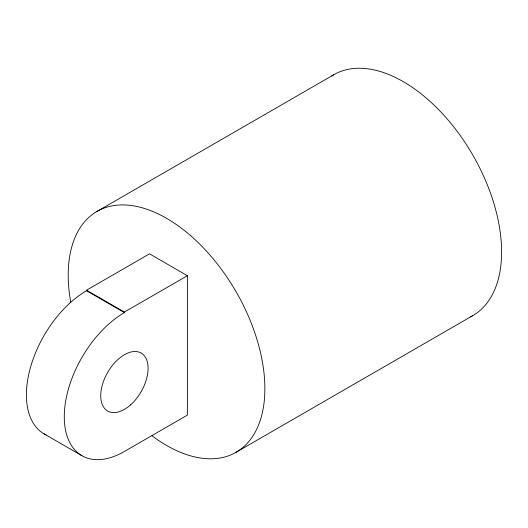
<?xml version="1.0" encoding="UTF-8"?>
<svg xmlns="http://www.w3.org/2000/svg" width="528" height="528" viewBox="0 0 528 528"><rect width="100%" height="100%" fill="white"/><g stroke="black" fill="none" stroke-linecap="round" stroke-linejoin="round"><path stroke-width="0.79" d="M97.007 211.424L333.736 74.752M46.134 434.933A85.034 49.097 -60 0 1 30.433 367.567A85.034 49.097 -60 0 1 86.533 290.75L86.533 290.202L149.497 253.843L187.374 275.715L187.374 415.12L124.403 451.48A85.034 49.097 -60 0 1 64.277 416.764A85.034 49.097 -60 0 1 124.403 312.616L124.403 312.068L187.374 275.715M236.069 452.291L472.798 315.619M86.533 290.202L124.403 312.068M86.533 290.75L124.403 312.616M44.009 433.825L81.886 455.69M331.683 76.012A139.062 80.289 60 0 1 472.798 155.041A139.062 80.289 60 0 1 470.686 316.767M70.759 302.28A139.062 80.289 60 0 1 156.42 213.074A139.062 80.289 60 0 1 264.845 391.156A139.062 80.289 60 0 1 152.057 435.811M130.535 404.917A33.482 19.331 -60 0 0 141.148 353.054A33.482 19.331 -60 0 0 101.541 388.172A33.482 19.331 -60 0 0 130.535 404.917"/></g></svg>
